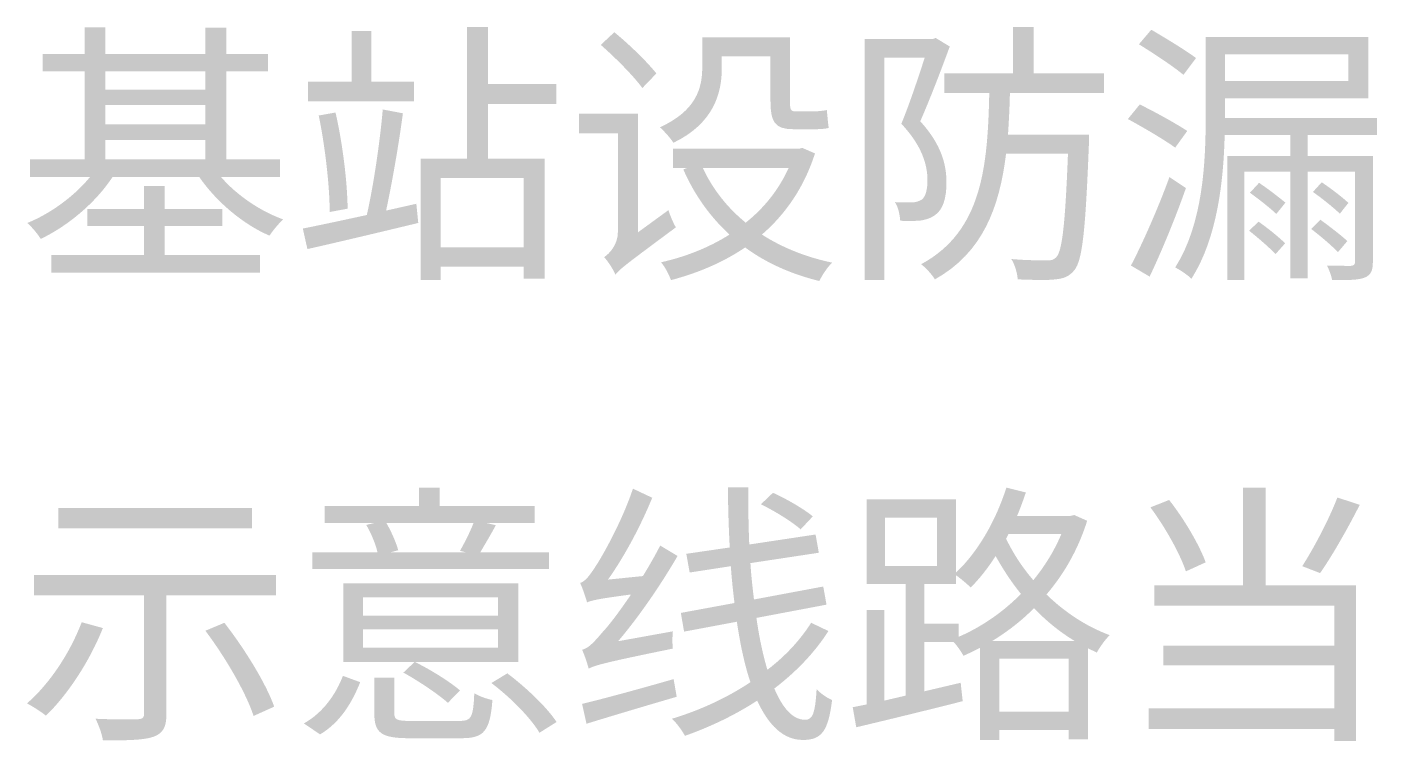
# Model space of a CAD drawing. Header units: millimetres. Extents: x -4600 to 229000, y -4300 to 19460.
# Drawn here: x 218783 to 220190, y 12012 to 12756 of the extents above; entities that cross this region are included whole.
import ezdxf

# ---------------------------------------------------------------- set-up
doc = ezdxf.new("R2010")
doc.units = ezdxf.units.MM
doc.header["$LTSCALE"] = 100
doc.layers.add('R2-LEGEND', color=7, linetype='Continuous', lineweight=18)

# ---------------------------------------------------------------- blocks, each defined once
blk = doc.blocks.new('A06_SHEET')
at = {"layer": 'R2-LEGEND'}
h = blk.add_hatch(color=256, dxfattribs=at)
edge = h.paths.add_edge_path()
edge.add_line((18968.9, 12755.4), (18968.9, 12727.9))
edge.add_line((18968.9, 12727.9), (18864.7, 12727.9))
edge.add_line((18864.7, 12727.9), (18864.7, 12755.7))
edge.add_line((18864.7, 12755.7), (18843.2, 12755.7))
edge.add_line((18843.2, 12755.7), (18843.2, 12727.9))
edge.add_line((18843.2, 12727.9), (18799.3, 12727.9))
edge.add_line((18799.3, 12727.9), (18799.3, 12709.8))
edge.add_line((18799.3, 12709.8), (18843.2, 12709.8))
edge.add_line((18843.2, 12709.8), (18843.2, 12617.9))
edge.add_line((18843.2, 12617.9), (18786.2, 12617.9))
edge.add_line((18786.2, 12617.9), (18786.2, 12599.5))
edge.add_line((18786.2, 12599.5), (18848.6, 12599.5))
edge.add_spline(control_points=[(18848.6, 12599.5), (18832, 12579.2), (18806.8, 12561.1), (18783.3, 12551.7)], knot_values=[0, 0, 0, 0, 1, 1, 1, 1], degree=3, periodic=0)
edge.add_spline(control_points=[(18783.3, 12551.7), (18787.9, 12547.7), (18794.2, 12540.2), (18797.3, 12535.1)], knot_values=[0, 0, 0, 0, 1, 1, 1, 1], degree=3, periodic=0)
edge.add_spline(control_points=[(18797.3, 12535.1), (18825.1, 12548.2), (18854.4, 12572.6), (18872.1, 12599.5)], knot_values=[0, 0, 0, 0, 1, 1, 1, 1], degree=3, periodic=0)
edge.add_line((18872.1, 12599.5), (18962.6, 12599.5))
edge.add_spline(control_points=[(18962.6, 12599.5), (18980.1, 12574), (19008.2, 12550.2), (19035.7, 12538.5)], knot_values=[0, 0, 0, 0, 1, 1, 1, 1], degree=3, periodic=0)
edge.add_spline(control_points=[(19035.7, 12538.5), (19039.1, 12543.6), (19045.4, 12551.4), (19050, 12555.4)], knot_values=[0, 0, 0, 0, 1, 1, 1, 1], degree=3, periodic=0)
edge.add_spline(control_points=[(19050, 12555.4), (19026, 12564), (19001.6, 12580.6), (18985.3, 12599.5)], knot_values=[0, 0, 0, 0, 1, 1, 1, 1], degree=3, periodic=0)
edge.add_line((18985.3, 12599.5), (19046.6, 12599.5))
edge.add_line((19046.6, 12599.5), (19046.6, 12617.9))
edge.add_line((19046.6, 12617.9), (18990.7, 12617.9))
edge.add_line((18990.7, 12617.9), (18990.7, 12709.8))
edge.add_line((18990.7, 12709.8), (19034, 12709.8))
edge.add_line((19034, 12709.8), (19034, 12727.9))
edge.add_line((19034, 12727.9), (18990.7, 12727.9))
edge.add_line((18990.7, 12727.9), (18990.7, 12755.4))
edge.add_line((18990.7, 12755.4), (18968.9, 12755.4))
h.paths.add_polyline_path([(18904.8, 12590.3), (18904.8, 12566.3), (18846, 12566.3), (18846, 12548.5), (18904.8, 12548.5), (18904.8, 12518.2), (18808.5, 12518.2), (18808.5, 12499.8), (19025.7, 12499.8), (19025.7, 12518.2), (18926.5, 12518.2), (18926.5, 12548.5), (18986.7, 12548.5), (18986.7, 12566.3), (18926.5, 12566.3), (18926.5, 12590.3), (18904.8, 12590.3)], flags=0)
h.paths.add_polyline_path([(18864.7, 12638.2), (18968.9, 12638.2), (18968.9, 12617.9), (18864.7, 12617.9), (18864.7, 12638.2)], flags=0)
h.paths.add_polyline_path([(18864.7, 12674.6), (18968.9, 12674.6), (18968.9, 12654.5), (18864.7, 12654.5), (18864.7, 12674.6)], flags=0)
h.paths.add_polyline_path([(18864.7, 12709.8), (18968.9, 12709.8), (18968.9, 12690.6), (18864.7, 12690.6), (18864.7, 12709.8)], flags=0)
for points in [[(19121.4, 12751.9), (19121.4, 12698.9), (19075.8, 12698.9), (19075.8, 12678.6), (19186.4, 12678.6), (19186.4, 12698.9), (19141.7, 12698.9), (19141.7, 12751.9), (19121.4, 12751.9)], [(18815.7, 12254.5), (18815.7, 12233.3), (19017.4, 12233.3), (19017.4, 12254.5), (18815.7, 12254.5)]]:
    blk.add_hatch(color=256, dxfattribs=at).paths.add_polyline_path(points)
h = blk.add_hatch(color=256, dxfattribs=at)
h.paths.add_polyline_path([(19193.3, 12618.7), (19193.3, 12492.4), (19214.2, 12492.4), (19214.2, 12506.1), (19300.7, 12506.1), (19300.7, 12493.5), (19322.5, 12493.5), (19322.5, 12618.7), (19263.5, 12618.7), (19263.5, 12675.7), (19334.5, 12675.7), (19334.5, 12696.4), (19263.5, 12696.4), (19263.5, 12755.9), (19241.4, 12755.9), (19241.4, 12618.7), (19193.3, 12618.7)])
h.paths.add_polyline_path([(19214.2, 12526.2), (19214.2, 12598.4), (19300.7, 12598.4), (19300.7, 12526.2), (19214.2, 12526.2)], flags=0)
h = blk.add_hatch(color=256, dxfattribs=at)
edge = h.paths.add_edge_path()
edge.add_spline(control_points=[(19380.9, 12737.3), (19396.1, 12723.9), (19415.3, 12704.7), (19424.2, 12692.3)], knot_values=[0, 0, 0, 0, 1, 1, 1, 1], degree=3, periodic=0)
edge.add_line((19424.2, 12692.3), (19438.8, 12707.5))
edge.add_spline(control_points=[(19438.8, 12707.5), (19429.6, 12719.3), (19410.4, 12737.9), (19395, 12750.5)], knot_values=[0, 0, 0, 0, 1, 1, 1, 1], degree=3, periodic=0)
edge.add_line((19395, 12750.5), (19380.9, 12737.3))
h = blk.add_hatch(color=256, dxfattribs=at)
edge = h.paths.add_edge_path()
edge.add_line((19486.6, 12745.3), (19486.6, 12713.5))
edge.add_spline(control_points=[(19486.6, 12713.5), (19486.6, 12692.3), (19480.3, 12668.6), (19442.5, 12651.4)], knot_values=[0, 0, 0, 0, 1, 1, 1, 1], degree=3, periodic=0)
edge.add_spline(control_points=[(19442.5, 12651.4), (19446.5, 12647.9), (19454, 12639.6), (19456.6, 12635.3)], knot_values=[0, 0, 0, 0, 1, 1, 1, 1], degree=3, periodic=0)
edge.add_spline(control_points=[(19456.6, 12635.3), (19497.8, 12655.1), (19507, 12686), (19507, 12713)], knot_values=[0, 0, 0, 0, 1, 1, 1, 1], degree=3, periodic=0)
edge.add_line((19507, 12713), (19507, 12725.3))
edge.add_line((19507, 12725.3), (19557.7, 12725.3))
edge.add_line((19557.7, 12725.3), (19557.7, 12679.2))
edge.add_spline(control_points=[(19557.7, 12679.2), (19557.7, 12657.4), (19561.7, 12649.4), (19581.8, 12649.4), (19584.9, 12649.4), (19598.9, 12649.4), (19603.2, 12649.4), (19609, 12649.4), (19615, 12649.7), (19618.4, 12650.8)], knot_values=[0, 0, 0, 0, 1, 1, 1, 2, 2, 2, 3, 3, 3, 3], degree=3, periodic=0)
edge.add_spline(control_points=[(19618.4, 12650.8), (19617.6, 12655.7), (19617, 12664), (19616.4, 12669.4)], knot_values=[0, 0, 0, 0, 1, 1, 1, 1], degree=3, periodic=0)
edge.add_spline(control_points=[(19616.4, 12669.4), (19613, 12668.6), (19607, 12668), (19603, 12668), (19599.2, 12668), (19586.3, 12668), (19583.2, 12668), (19578.6, 12668), (19578, 12670.6), (19578, 12678.9)], knot_values=[0, 0, 0, 0, 1, 1, 1, 2, 2, 2, 3, 3, 3, 3], degree=3, periodic=0)
edge.add_line((19578, 12678.9), (19578, 12745.3))
edge.add_line((19578, 12745.3), (19486.6, 12745.3))
h = blk.add_hatch(color=256, dxfattribs=at)
edge = h.paths.add_edge_path()
edge.add_line((19810.4, 12755.9), (19810.4, 12707.5))
edge.add_line((19810.4, 12707.5), (19739, 12707.5))
edge.add_line((19739, 12707.5), (19739, 12687.2))
edge.add_line((19739, 12687.2), (19785.7, 12687.2))
edge.add_spline(control_points=[(19785.7, 12687.2), (19784, 12610.4), (19778.3, 12543.1), (19714.7, 12508.7)], knot_values=[0, 0, 0, 0, 1, 1, 1, 1], degree=3, periodic=0)
edge.add_spline(control_points=[(19714.7, 12508.7), (19719.6, 12505), (19726.2, 12497.8), (19729, 12492.9)], knot_values=[0, 0, 0, 0, 1, 1, 1, 1], degree=3, periodic=0)
edge.add_spline(control_points=[(19729, 12492.9), (19778.9, 12520.7), (19796.3, 12567.7), (19803.2, 12623.9)], knot_values=[0, 0, 0, 0, 1, 1, 1, 1], degree=3, periodic=0)
edge.add_line((19803.2, 12623.9), (19867.7, 12623.9))
edge.add_spline(control_points=[(19867.7, 12623.9), (19864.8, 12550.2), (19861.7, 12522.7), (19855.6, 12516.1)], knot_values=[0, 0, 0, 0, 1, 1, 1, 1], degree=3, periodic=0)
edge.add_spline(control_points=[(19855.6, 12516.1), (19852.8, 12513.3), (19850.2, 12512.4), (19845, 12512.7)], knot_values=[0, 0, 0, 0, 1, 1, 1, 1], degree=3, periodic=0)
edge.add_spline(control_points=[(19845, 12512.7), (19839.3, 12512.7), (19824.4, 12512.7), (19808.7, 12514.1)], knot_values=[0, 0, 0, 0, 1, 1, 1, 1], degree=3, periodic=0)
edge.add_spline(control_points=[(19808.7, 12514.1), (19812.4, 12508.1), (19815, 12499.2), (19815.3, 12492.9)], knot_values=[0, 0, 0, 0, 1, 1, 1, 1], degree=3, periodic=0)
edge.add_spline(control_points=[(19815.3, 12492.9), (19830.4, 12492.4), (19846.2, 12491.8), (19854.5, 12492.9)], knot_values=[0, 0, 0, 0, 1, 1, 1, 1], degree=3, periodic=0)
edge.add_spline(control_points=[(19854.5, 12492.9), (19863.4, 12493.8), (19868.8, 12495.8), (19874.3, 12502.4), (19882.9, 12512.7), (19886, 12544.8), (19889.5, 12633.6)], knot_values=[0, 0, 0, 0, 1, 1, 1, 2, 2, 2, 2], degree=3, periodic=0)
edge.add_spline(control_points=[(19889.5, 12633.6), (19889.5, 12636.8), (19889.5, 12643.6), (19889.5, 12643.6)], knot_values=[0, 0, 0, 0, 1, 1, 1, 1], degree=3, periodic=0)
edge.add_line((19889.5, 12643.6), (19805.2, 12643.6))
edge.add_spline(control_points=[(19805.2, 12643.6), (19806.1, 12657.7), (19806.9, 12672.3), (19807.2, 12687.2)], knot_values=[0, 0, 0, 0, 1, 1, 1, 1], degree=3, periodic=0)
edge.add_line((19807.2, 12687.2), (19905.2, 12687.2))
edge.add_line((19905.2, 12687.2), (19905.2, 12707.5))
edge.add_line((19905.2, 12707.5), (19831.9, 12707.5))
edge.add_line((19831.9, 12707.5), (19831.9, 12755.9))
edge.add_line((19831.9, 12755.9), (19810.4, 12755.9))
h = blk.add_hatch(color=256, dxfattribs=at)
edge = h.paths.add_edge_path()
edge.add_spline(control_points=[(19941.6, 12737.9), (19957.1, 12728.4), (19977.7, 12714.7), (19988, 12706.1)], knot_values=[0, 0, 0, 0, 1, 1, 1, 1], degree=3, periodic=0)
edge.add_line((19988, 12706.1), (20001.2, 12723.6))
edge.add_spline(control_points=[(20001.2, 12723.6), (19990.3, 12731.6), (19969.7, 12744.2), (19954.5, 12753.1)], knot_values=[0, 0, 0, 0, 1, 1, 1, 1], degree=3, periodic=0)
edge.add_line((19954.5, 12753.1), (19941.6, 12737.9))
h = blk.add_hatch(color=256, dxfattribs=at)
edge = h.paths.add_edge_path()
edge.add_line((20011.2, 12745.6), (20011.2, 12662.5))
edge.add_spline(control_points=[(20011.2, 12662.5), (20011.2, 12615.8), (20008.6, 12551.1), (19979.4, 12505.3)], knot_values=[0, 0, 0, 0, 1, 1, 1, 1], degree=3, periodic=0)
edge.add_spline(control_points=[(19979.4, 12505.3), (19984.3, 12503), (19992.9, 12497.2), (19996.3, 12493.5)], knot_values=[0, 0, 0, 0, 1, 1, 1, 1], degree=3, periodic=0)
edge.add_spline(control_points=[(19996.3, 12493.5), (20023.5, 12535.9), (20029.8, 12596.1), (20031, 12643.3)], knot_values=[0, 0, 0, 0, 1, 1, 1, 1], degree=3, periodic=0)
edge.add_line((20031, 12643.3), (20099.5, 12643.3))
edge.add_line((20099.5, 12643.3), (20099.5, 12621.6))
edge.add_line((20099.5, 12621.6), (20033.6, 12621.6))
edge.add_line((20033.6, 12621.6), (20033.6, 12492.4))
edge.add_line((20033.6, 12492.4), (20051.3, 12492.4))
edge.add_line((20051.3, 12492.4), (20051.3, 12605))
edge.add_line((20051.3, 12605), (20099.5, 12605))
edge.add_line((20099.5, 12605), (20099.5, 12494.1))
edge.add_line((20099.5, 12494.1), (20117.5, 12494.1))
edge.add_line((20117.5, 12494.1), (20117.5, 12605))
edge.add_line((20117.5, 12605), (20166.8, 12605))
edge.add_line((20166.8, 12605), (20166.8, 12511.3))
edge.add_spline(control_points=[(20166.8, 12511.3), (20166.8, 12508.1), (20165.6, 12507.3), (20162.5, 12507)], knot_values=[0, 0, 0, 0, 1, 1, 1, 1], degree=3, periodic=0)
edge.add_spline(control_points=[(20162.5, 12507), (20159.6, 12507), (20149.3, 12507), (20137.6, 12507.3)], knot_values=[0, 0, 0, 0, 1, 1, 1, 1], degree=3, periodic=0)
edge.add_spline(control_points=[(20137.6, 12507.3), (20139.8, 12503), (20142.1, 12496.7), (20143, 12492.1)], knot_values=[0, 0, 0, 0, 1, 1, 1, 1], degree=3, periodic=0)
edge.add_spline(control_points=[(20143, 12492.1), (20159.6, 12492.1), (20170.5, 12492.1), (20177.1, 12494.9)], knot_values=[0, 0, 0, 0, 1, 1, 1, 1], degree=3, periodic=0)
edge.add_spline(control_points=[(20177.1, 12494.9), (20183.4, 12497.5), (20185.4, 12502.1), (20185.4, 12511.3)], knot_values=[0, 0, 0, 0, 1, 1, 1, 1], degree=3, periodic=0)
edge.add_line((20185.4, 12511.3), (20185.4, 12621.6))
edge.add_line((20185.4, 12621.6), (20117.5, 12621.6))
edge.add_line((20117.5, 12621.6), (20117.5, 12643.3))
edge.add_line((20117.5, 12643.3), (20189.7, 12643.3))
edge.add_line((20189.7, 12643.3), (20189.7, 12661.1))
edge.add_line((20189.7, 12661.1), (20031.3, 12661.1))
edge.add_line((20031.3, 12661.1), (20031.3, 12662.5))
edge.add_line((20031.3, 12662.5), (20031.3, 12681.7))
edge.add_line((20031.3, 12681.7), (20180.5, 12681.7))
edge.add_line((20180.5, 12681.7), (20180.5, 12745.6))
edge.add_line((20180.5, 12745.6), (20011.2, 12745.6))
h.paths.add_polyline_path([(20031.3, 12727.6), (20159.9, 12727.6), (20159.9, 12699.5), (20031.3, 12699.5), (20031.3, 12727.6)], flags=0)
edge = h.paths.add_edge_path(flags=0)
edge.add_spline(control_points=[(20121.2, 12545.4), (20130.7, 12538.2), (20142.7, 12527.9), (20149, 12521.3)], knot_values=[0, 0, 0, 0, 1, 1, 1, 1], degree=3, periodic=0)
edge.add_line((20149, 12521.3), (20158.8, 12532.8))
edge.add_spline(control_points=[(20158.8, 12532.8), (20152.5, 12538.8), (20140.1, 12548.2), (20130.7, 12555.1)], knot_values=[0, 0, 0, 0, 1, 1, 1, 1], degree=3, periodic=0)
edge.add_line((20130.7, 12555.1), (20121.2, 12545.4))
edge = h.paths.add_edge_path(flags=0)
edge.add_spline(control_points=[(20056.5, 12543.6), (20065.9, 12536.2), (20078, 12525.6), (20084, 12519.3)], knot_values=[0, 0, 0, 0, 1, 1, 1, 1], degree=3, periodic=0)
edge.add_line((20084, 12519.3), (20094, 12530.5))
edge.add_spline(control_points=[(20094, 12530.5), (20088, 12536.5), (20075.7, 12546.5), (20066.2, 12553.1)], knot_values=[0, 0, 0, 0, 1, 1, 1, 1], degree=3, periodic=0)
edge.add_line((20066.2, 12553.1), (20056.5, 12543.6))
edge = h.paths.add_edge_path(flags=0)
edge.add_spline(control_points=[(20122.9, 12584), (20132.4, 12577.5), (20144.7, 12567.4), (20151, 12561.4)], knot_values=[0, 0, 0, 0, 1, 1, 1, 1], degree=3, periodic=0)
edge.add_line((20151, 12561.4), (20159.9, 12572.6))
edge.add_spline(control_points=[(20159.9, 12572.6), (20153.9, 12578.3), (20141.6, 12587.8), (20132.1, 12594.1)], knot_values=[0, 0, 0, 0, 1, 1, 1, 1], degree=3, periodic=0)
edge.add_line((20132.1, 12594.1), (20122.9, 12584))
edge = h.paths.add_edge_path(flags=0)
edge.add_spline(control_points=[(20057.3, 12583.2), (20066.5, 12576.6), (20078.5, 12567.1), (20084.8, 12561.1)], knot_values=[0, 0, 0, 0, 1, 1, 1, 1], degree=3, periodic=0)
edge.add_line((20084.8, 12561.1), (20094.3, 12572.9))
edge.add_spline(control_points=[(20094.3, 12572.9), (20088, 12578), (20076, 12587.5), (20066.8, 12593.5)], knot_values=[0, 0, 0, 0, 1, 1, 1, 1], degree=3, periodic=0)
edge.add_line((20066.8, 12593.5), (20057.3, 12583.2))
h = blk.add_hatch(color=256, dxfattribs=at)
edge = h.paths.add_edge_path()
edge.add_line((19656, 12743.3), (19656, 12492.1))
edge.add_line((19656, 12492.1), (19676.3, 12492.1))
edge.add_line((19676.3, 12492.1), (19676.3, 12723.9))
edge.add_line((19676.3, 12723.9), (19718.4, 12723.9))
edge.add_spline(control_points=[(19718.4, 12723.9), (19711.8, 12703.5), (19702.9, 12676.6), (19694.1, 12655.1)], knot_values=[0, 0, 0, 0, 1, 1, 1, 1], degree=3, periodic=0)
edge.add_spline(control_points=[(19694.1, 12655.1), (19715.8, 12631.9), (19721.3, 12612.1), (19721.3, 12596.1), (19721.3, 12587.2), (19719.6, 12579.2), (19715.3, 12576)], knot_values=[0, 0, 0, 0, 1, 1, 1, 2, 2, 2, 2], degree=3, periodic=0)
edge.add_spline(control_points=[(19715.3, 12576), (19712.4, 12574.3), (19709.2, 12573.2), (19705.5, 12573.2), (19700.4, 12573.2), (19694.4, 12573.2), (19687.5, 12573.4)], knot_values=[0, 0, 0, 0, 1, 1, 1, 2, 2, 2, 2], degree=3, periodic=0)
edge.add_spline(control_points=[(19687.5, 12573.4), (19690.9, 12568), (19692.6, 12559.7), (19692.9, 12554)], knot_values=[0, 0, 0, 0, 1, 1, 1, 1], degree=3, periodic=0)
edge.add_spline(control_points=[(19692.9, 12554), (19699.8, 12553.7), (19707.5, 12553.7), (19713.8, 12554.2)], knot_values=[0, 0, 0, 0, 1, 1, 1, 1], degree=3, periodic=0)
edge.add_spline(control_points=[(19713.8, 12554.2), (19719.6, 12555.1), (19725, 12556.8), (19729.3, 12560)], knot_values=[0, 0, 0, 0, 1, 1, 1, 1], degree=3, periodic=0)
edge.add_spline(control_points=[(19729.3, 12560), (19737.6, 12565.7), (19741.1, 12578), (19741.1, 12593.8), (19741.1, 12612.1), (19736.2, 12633), (19713.8, 12657.7)], knot_values=[0, 0, 0, 0, 1, 1, 1, 2, 2, 2, 2], degree=3, periodic=0)
edge.add_spline(control_points=[(19713.8, 12657.7), (19724.1, 12681.2), (19735.6, 12711.2), (19744.5, 12735.6)], knot_values=[0, 0, 0, 0, 1, 1, 1, 1], degree=3, periodic=0)
edge.add_line((19744.5, 12735.6), (19729.9, 12744.5))
edge.add_line((19729.9, 12744.5), (19726.4, 12743.3))
edge.add_line((19726.4, 12743.3), (19656, 12743.3))
h = blk.add_hatch(color=256, dxfattribs=at)
edge = h.paths.add_edge_path()
edge.add_spline(control_points=[(19930.1, 12660), (19946.5, 12651.1), (19968.5, 12638.2), (19979.4, 12630.2)], knot_values=[0, 0, 0, 0, 1, 1, 1, 1], degree=3, periodic=0)
edge.add_line((19979.4, 12630.2), (19992, 12647.6))
edge.add_spline(control_points=[(19992, 12647.6), (19980.6, 12655.1), (19958.5, 12667.4), (19942.5, 12675.2)], knot_values=[0, 0, 0, 0, 1, 1, 1, 1], degree=3, periodic=0)
edge.add_line((19942.5, 12675.2), (19930.1, 12660))
h = blk.add_hatch(color=256, dxfattribs=at)
edge = h.paths.add_edge_path()
edge.add_spline(control_points=[(19153.7, 12670), (19150.9, 12636.5), (19143.7, 12588.6), (19137.1, 12560)], knot_values=[0, 0, 0, 0, 1, 1, 1, 1], degree=3, periodic=0)
edge.add_spline(control_points=[(19137.1, 12560), (19111.9, 12554.5), (19088.1, 12549.4), (19070.4, 12545.9)], knot_values=[0, 0, 0, 0, 1, 1, 1, 1], degree=3, periodic=0)
edge.add_line((19070.4, 12545.9), (19075.2, 12524.5))
edge.add_spline(control_points=[(19075.2, 12524.5), (19106.8, 12531.6), (19150, 12541.9), (19190.7, 12551.7)], knot_values=[0, 0, 0, 0, 1, 1, 1, 1], degree=3, periodic=0)
edge.add_line((19190.7, 12551.7), (19188.7, 12571.7))
edge.add_line((19188.7, 12571.7), (19157.2, 12564.6))
edge.add_spline(control_points=[(19157.2, 12564.6), (19163.2, 12592.6), (19170.4, 12633.3), (19174.7, 12666)], knot_values=[0, 0, 0, 0, 1, 1, 1, 1], degree=3, periodic=0)
edge.add_line((19174.7, 12666), (19153.7, 12670))
edge = h.paths.add_edge_path(flags=0)
edge.add_spline(control_points=[(19087, 12663.7), (19093.6, 12631.6), (19098.4, 12590.3), (19098.4, 12563.1)], knot_values=[0, 0, 0, 0, 1, 1, 1, 1], degree=3, periodic=0)
edge.add_line((19098.4, 12563.1), (19117.1, 12566.6))
edge.add_spline(control_points=[(19117.1, 12566.6), (19116.8, 12594.1), (19111.9, 12634.8), (19104.5, 12666.8)], knot_values=[0, 0, 0, 0, 1, 1, 1, 1], degree=3, periodic=0)
edge.add_line((19104.5, 12666.8), (19087, 12663.7))
h = blk.add_hatch(color=256, dxfattribs=at)
edge = h.paths.add_edge_path()
edge.add_line((19358.3, 12665.7), (19358.3, 12645.1))
edge.add_line((19358.3, 12645.1), (19398.7, 12645.1))
edge.add_line((19398.7, 12645.1), (19398.7, 12542.2))
edge.add_spline(control_points=[(19398.7, 12542.2), (19398.7, 12529), (19389.8, 12519.6), (19384.4, 12516.1)], knot_values=[0, 0, 0, 0, 1, 1, 1, 1], degree=3, periodic=0)
edge.add_spline(control_points=[(19384.4, 12516.1), (19388.4, 12511.8), (19394.1, 12503), (19396.1, 12497.8)], knot_values=[0, 0, 0, 0, 1, 1, 1, 1], degree=3, periodic=0)
edge.add_spline(control_points=[(19396.1, 12497.8), (19400.4, 12503.5), (19408.1, 12509.3), (19459.1, 12547.1)], knot_values=[0, 0, 0, 0, 1, 1, 1, 1], degree=3, periodic=0)
edge.add_spline(control_points=[(19459.1, 12547.1), (19456.6, 12551.4), (19453.1, 12559.4), (19451.4, 12565.1)], knot_values=[0, 0, 0, 0, 1, 1, 1, 1], degree=3, periodic=0)
edge.add_line((19451.4, 12565.1), (19419.6, 12541.9))
edge.add_line((19419.6, 12541.9), (19419.6, 12665.7))
edge.add_line((19419.6, 12665.7), (19358.3, 12665.7))
h = blk.add_hatch(color=256, dxfattribs=at)
edge = h.paths.add_edge_path()
edge.add_line((19456, 12629), (19456, 12609))
edge.add_line((19456, 12609), (19470.9, 12609))
edge.add_line((19470.9, 12609), (19466.9, 12607.5))
edge.add_spline(control_points=[(19466.9, 12607.5), (19478.3, 12581.2), (19494.7, 12558.3), (19515, 12539.6)], knot_values=[0, 0, 0, 0, 1, 1, 1, 1], degree=3, periodic=0)
edge.add_spline(control_points=[(19515, 12539.6), (19493.5, 12525.9), (19468.9, 12516.4), (19443.7, 12510.7)], knot_values=[0, 0, 0, 0, 1, 1, 1, 1], degree=3, periodic=0)
edge.add_spline(control_points=[(19443.7, 12510.7), (19447.7, 12506.1), (19452.3, 12497.5), (19454, 12492.1)], knot_values=[0, 0, 0, 0, 1, 1, 1, 1], degree=3, periodic=0)
edge.add_spline(control_points=[(19454, 12492.1), (19481.8, 12499.5), (19508.1, 12510.4), (19531.3, 12526.2)], knot_values=[0, 0, 0, 0, 1, 1, 1, 1], degree=3, periodic=0)
edge.add_spline(control_points=[(19531.3, 12526.2), (19553.1, 12510.1), (19579.2, 12498.4), (19608.7, 12491.2)], knot_values=[0, 0, 0, 0, 1, 1, 1, 1], degree=3, periodic=0)
edge.add_spline(control_points=[(19608.7, 12491.2), (19611.3, 12497.2), (19617.3, 12505.8), (19621.9, 12510.4)], knot_values=[0, 0, 0, 0, 1, 1, 1, 1], degree=3, periodic=0)
edge.add_spline(control_points=[(19621.9, 12510.4), (19594.4, 12516.1), (19569.7, 12526.2), (19548.8, 12539.6)], knot_values=[0, 0, 0, 0, 1, 1, 1, 1], degree=3, periodic=0)
edge.add_spline(control_points=[(19548.8, 12539.6), (19573.2, 12560.8), (19592.6, 12588.3), (19604.1, 12624.2)], knot_values=[0, 0, 0, 0, 1, 1, 1, 1], degree=3, periodic=0)
edge.add_line((19604.1, 12624.2), (19590.9, 12629.9))
edge.add_line((19590.9, 12629.9), (19587.2, 12629))
edge.add_line((19587.2, 12629), (19456, 12629))
edge = h.paths.add_edge_path(flags=0)
edge.add_spline(control_points=[(19576.6, 12609), (19566.3, 12586.1), (19550.8, 12567.1), (19531.9, 12552)], knot_values=[0, 0, 0, 0, 1, 1, 1, 1], degree=3, periodic=0)
edge.add_spline(control_points=[(19531.9, 12552), (19512.7, 12567.7), (19497.5, 12586.9), (19487.2, 12609)], knot_values=[0, 0, 0, 0, 1, 1, 1, 1], degree=3, periodic=0)
edge.add_line((19487.2, 12609), (19576.6, 12609))
h = blk.add_hatch(color=256, dxfattribs=at)
edge = h.paths.add_edge_path()
edge.add_line((19933.3, 12507.3), (19952.8, 12495.8))
edge.add_spline(control_points=[(19952.8, 12495.8), (19965.4, 12522.4), (19980, 12557.7), (19990.6, 12588.1)], knot_values=[0, 0, 0, 0, 1, 1, 1, 1], degree=3, periodic=0)
edge.add_line((19990.6, 12588.1), (19973.4, 12599.5))
edge.add_spline(control_points=[(19973.4, 12599.5), (19961.7, 12567.1), (19945, 12529.6), (19933.3, 12507.3)], knot_values=[0, 0, 0, 0, 1, 1, 1, 1], degree=3, periodic=0)
h = blk.add_hatch(color=256, dxfattribs=at)
edge = h.paths.add_edge_path()
edge.add_line((19311.9, 12256.7), (19213, 12256.7))
edge.add_line((19213, 12256.7), (19213, 12275.7))
edge.add_line((19213, 12275.7), (19191.6, 12275.7))
edge.add_line((19191.6, 12275.7), (19191.6, 12256.7))
edge.add_line((19191.6, 12256.7), (19093.3, 12256.7))
edge.add_line((19093.3, 12256.7), (19093.3, 12239))
edge.add_line((19093.3, 12239), (19145.1, 12239))
edge.add_line((19145.1, 12239), (19136.5, 12237))
edge.add_spline(control_points=[(19136.5, 12237), (19141.7, 12228.4), (19146.3, 12216.9), (19148.3, 12208.3)], knot_values=[0, 0, 0, 0, 1, 1, 1, 1], degree=3, periodic=0)
edge.add_line((19148.3, 12208.3), (19080.4, 12208.3))
edge.add_line((19080.4, 12208.3), (19080.4, 12190.9))
edge.add_line((19080.4, 12190.9), (19326.8, 12190.9))
edge.add_line((19326.8, 12190.9), (19326.8, 12208.3))
edge.add_line((19326.8, 12208.3), (19255.2, 12208.3))
edge.add_spline(control_points=[(19255.2, 12208.3), (19260, 12216.4), (19266, 12226.4), (19271.5, 12236.7)], knot_values=[0, 0, 0, 0, 1, 1, 1, 1], degree=3, periodic=0)
edge.add_line((19271.5, 12236.7), (19261.7, 12239))
edge.add_line((19261.7, 12239), (19311.9, 12239))
edge.add_line((19311.9, 12239), (19311.9, 12256.7))
edge = h.paths.add_edge_path(flags=0)
edge.add_line((19240.8, 12208.3), (19161.2, 12208.3))
edge.add_line((19161.2, 12208.3), (19169.8, 12210.6))
edge.add_spline(control_points=[(19169.8, 12210.6), (19167.8, 12218.4), (19162.9, 12229.5), (19157.5, 12239)], knot_values=[0, 0, 0, 0, 1, 1, 1, 1], degree=3, periodic=0)
edge.add_line((19157.5, 12239), (19248.3, 12239))
edge.add_spline(control_points=[(19248.3, 12239), (19244.8, 12229.8), (19238.8, 12218.1), (19234.2, 12210)], knot_values=[0, 0, 0, 0, 1, 1, 1, 1], degree=3, periodic=0)
edge.add_line((19234.2, 12210), (19240.8, 12208.3))
h = blk.add_hatch(color=256, dxfattribs=at)
edge = h.paths.add_edge_path()
edge.add_spline(control_points=[(19366.6, 12156.2), (19370.6, 12158.2), (19377.5, 12159.9), (19412.4, 12164.5)], knot_values=[0, 0, 0, 0, 1, 1, 1, 1], degree=3, periodic=0)
edge.add_spline(control_points=[(19412.4, 12164.5), (19399.8, 12145.9), (19388.7, 12131.5), (19383.2, 12125.8)], knot_values=[0, 0, 0, 0, 1, 1, 1, 1], degree=3, periodic=0)
edge.add_spline(control_points=[(19383.2, 12125.8), (19374.3, 12115.2), (19367.7, 12108.1), (19361.4, 12106.9)], knot_values=[0, 0, 0, 0, 1, 1, 1, 1], degree=3, periodic=0)
edge.add_spline(control_points=[(19361.4, 12106.9), (19364, 12101.5), (19367.2, 12091.4), (19368.3, 12087.1)], knot_values=[0, 0, 0, 0, 1, 1, 1, 1], degree=3, periodic=0)
edge.add_spline(control_points=[(19368.3, 12087.1), (19374.3, 12090.6), (19384.1, 12093.4), (19456, 12108.1)], knot_values=[0, 0, 0, 0, 1, 1, 1, 1], degree=3, periodic=0)
edge.add_spline(control_points=[(19456, 12108.1), (19455.4, 12112.4), (19455.4, 12120.4), (19456, 12126.1)], knot_values=[0, 0, 0, 0, 1, 1, 1, 1], degree=3, periodic=0)
edge.add_line((19456, 12126.1), (19399, 12115.8))
edge.add_spline(control_points=[(19399, 12115.8), (19420.8, 12141.6), (19442.5, 12173.1), (19460.9, 12204.6)], knot_values=[0, 0, 0, 0, 1, 1, 1, 1], degree=3, periodic=0)
edge.add_line((19460.9, 12204.6), (19442.8, 12215.5))
edge.add_spline(control_points=[(19442.8, 12215.5), (19437.4, 12204.9), (19431.1, 12194), (19424.8, 12183.7)], knot_values=[0, 0, 0, 0, 1, 1, 1, 1], degree=3, periodic=0)
edge.add_line((19424.8, 12183.7), (19388.4, 12180))
edge.add_spline(control_points=[(19388.4, 12180), (19405.6, 12204.3), (19422.2, 12235.3), (19434.5, 12265.3)], knot_values=[0, 0, 0, 0, 1, 1, 1, 1], degree=3, periodic=0)
edge.add_line((19434.5, 12265.3), (19414.4, 12274.8))
edge.add_spline(control_points=[(19414.4, 12274.8), (19403, 12240.4), (19382.1, 12203.7), (19375.8, 12194.3), (19369.5, 12184.5), (19364.6, 12178), (19359.4, 12176.5)], knot_values=[0, 0, 0, 0, 1, 1, 1, 2, 2, 2, 2], degree=3, periodic=0)
edge.add_spline(control_points=[(19359.4, 12176.5), (19362, 12170.8), (19365.5, 12160.5), (19366.6, 12156.2)], knot_values=[0, 0, 0, 0, 1, 1, 1, 1], degree=3, periodic=0)
h = blk.add_hatch(color=256, dxfattribs=at)
edge = h.paths.add_edge_path()
edge.add_spline(control_points=[(19600.1, 12135), (19588.6, 12116.9), (19573.2, 12100.3), (19554.5, 12086)], knot_values=[0, 0, 0, 0, 1, 1, 1, 1], degree=3, periodic=0)
edge.add_spline(control_points=[(19554.5, 12086), (19550, 12101.2), (19545.9, 12119.5), (19543.1, 12140.1)], knot_values=[0, 0, 0, 0, 1, 1, 1, 1], degree=3, periodic=0)
edge.add_line((19543.1, 12140.1), (19616.1, 12153.9))
edge.add_line((19616.1, 12153.9), (19612.7, 12172.8))
edge.add_line((19612.7, 12172.8), (19540.5, 12159.3))
edge.add_spline(control_points=[(19540.5, 12159.3), (19539.1, 12171.4), (19537.6, 12184), (19536.8, 12197.2)], knot_values=[0, 0, 0, 0, 1, 1, 1, 1], degree=3, periodic=0)
edge.add_line((19536.8, 12197.2), (19608.1, 12208))
edge.add_line((19608.1, 12208), (19604.7, 12227))
edge.add_line((19604.7, 12227), (19535.6, 12216.6))
edge.add_spline(control_points=[(19535.6, 12216.6), (19534.8, 12235.8), (19534.5, 12255.6), (19534.5, 12276.2)], knot_values=[0, 0, 0, 0, 1, 1, 1, 1], degree=3, periodic=0)
edge.add_line((19534.5, 12276.2), (19513.3, 12276.2))
edge.add_spline(control_points=[(19513.3, 12276.2), (19513.6, 12254.7), (19514.1, 12233.8), (19515.3, 12213.5)], knot_values=[0, 0, 0, 0, 1, 1, 1, 1], degree=3, periodic=0)
edge.add_line((19515.3, 12213.5), (19470, 12206.9))
edge.add_line((19470, 12206.9), (19473.5, 12187.4))
edge.add_line((19473.5, 12187.4), (19516.4, 12194))
edge.add_spline(control_points=[(19516.4, 12194), (19517.3, 12180.8), (19518.7, 12167.9), (19520.2, 12155.6)], knot_values=[0, 0, 0, 0, 1, 1, 1, 1], degree=3, periodic=0)
edge.add_line((19520.2, 12155.6), (19464.3, 12145.3))
edge.add_line((19464.3, 12145.3), (19467.7, 12125.8))
edge.add_line((19467.7, 12125.8), (19522.7, 12136.1))
edge.add_spline(control_points=[(19522.7, 12136.1), (19526.2, 12112.4), (19530.8, 12090.9), (19536.8, 12073.1)], knot_values=[0, 0, 0, 0, 1, 1, 1, 1], degree=3, periodic=0)
edge.add_spline(control_points=[(19536.8, 12073.1), (19512.4, 12056.8), (19484.4, 12043.9), (19455.1, 12035)], knot_values=[0, 0, 0, 0, 1, 1, 1, 1], degree=3, periodic=0)
edge.add_spline(control_points=[(19455.1, 12035), (19460.3, 12030.1), (19465.7, 12022.4), (19468.6, 12017.2)], knot_values=[0, 0, 0, 0, 1, 1, 1, 1], degree=3, periodic=0)
edge.add_spline(control_points=[(19468.6, 12017.2), (19495.5, 12026.7), (19521, 12039), (19543.9, 12053.9)], knot_values=[0, 0, 0, 0, 1, 1, 1, 1], degree=3, periodic=0)
edge.add_spline(control_points=[(19543.9, 12053.9), (19555.7, 12028.1), (19571.2, 12012.9), (19591.5, 12012.9), (19611.3, 12012.9), (19617.9, 12022.4), (19621.9, 12054.5)], knot_values=[0, 0, 0, 0, 1, 1, 1, 2, 2, 2, 2], degree=3, periodic=0)
edge.add_spline(control_points=[(19621.9, 12054.5), (19617, 12056.5), (19610.1, 12061.1), (19605.8, 12065.9)], knot_values=[0, 0, 0, 0, 1, 1, 1, 1], degree=3, periodic=0)
edge.add_spline(control_points=[(19605.8, 12065.9), (19604.4, 12040.4), (19601.5, 12033.9), (19593.8, 12033.9), (19581.2, 12033.9), (19570.6, 12045.6), (19561.7, 12066.5)], knot_values=[0, 0, 0, 0, 1, 1, 1, 2, 2, 2, 2], degree=3, periodic=0)
edge.add_spline(control_points=[(19561.7, 12066.5), (19584.3, 12083.7), (19603.8, 12104), (19618.1, 12126.4)], knot_values=[0, 0, 0, 0, 1, 1, 1, 1], degree=3, periodic=0)
edge.add_line((19618.1, 12126.4), (19600.1, 12135))
edge = h.paths.add_edge_path(flags=0)
edge.add_spline(control_points=[(19547.7, 12258.5), (19562, 12251.6), (19580, 12240.4), (19589.2, 12232.4)], knot_values=[0, 0, 0, 0, 1, 1, 1, 1], degree=3, periodic=0)
edge.add_line((19589.2, 12232.4), (19601.8, 12245.9))
edge.add_spline(control_points=[(19601.8, 12245.9), (19592.6, 12253.6), (19574.3, 12264.2), (19560.3, 12270.5)], knot_values=[0, 0, 0, 0, 1, 1, 1, 1], degree=3, periodic=0)
edge.add_line((19560.3, 12270.5), (19547.7, 12258.5))
h = blk.add_hatch(color=256, dxfattribs=at)
edge = h.paths.add_edge_path()
edge.add_line((19643.4, 12047), (19647.1, 12026.1))
edge.add_spline(control_points=[(19647.1, 12026.1), (19677.4, 12033.3), (19718.7, 12043.3), (19758, 12053.3)], knot_values=[0, 0, 0, 0, 1, 1, 1, 1], degree=3, periodic=0)
edge.add_line((19758, 12053.3), (19755.9, 12072.5))
edge.add_line((19755.9, 12072.5), (19718.1, 12063.6))
edge.add_line((19718.1, 12063.6), (19718.1, 12114.9))
edge.add_line((19718.1, 12114.9), (19748.5, 12114.9))
edge.add_spline(control_points=[(19748.5, 12114.9), (19752.5, 12110.9), (19756.5, 12104.9), (19758.8, 12100.6)], knot_values=[0, 0, 0, 0, 1, 1, 1, 1], degree=3, periodic=0)
edge.add_spline(control_points=[(19758.8, 12100.6), (19764.5, 12103.2), (19770.3, 12105.8), (19776, 12108.9)], knot_values=[0, 0, 0, 0, 1, 1, 1, 1], degree=3, periodic=0)
edge.add_line((19776, 12108.9), (19776, 12012.7))
edge.add_line((19776, 12012.7), (19796.1, 12012.7))
edge.add_line((19796.1, 12012.7), (19796.1, 12023.3))
edge.add_line((19796.1, 12023.3), (19868.3, 12023.3))
edge.add_line((19868.3, 12023.3), (19868.3, 12013.5))
edge.add_line((19868.3, 12013.5), (19888.6, 12013.5))
edge.add_line((19888.6, 12013.5), (19888.6, 12108.3))
edge.add_line((19888.6, 12108.3), (19897.8, 12104))
edge.add_spline(control_points=[(19897.8, 12104), (19900.9, 12109.8), (19906.9, 12118.1), (19911.2, 12122.1)], knot_values=[0, 0, 0, 0, 1, 1, 1, 1], degree=3, periodic=0)
edge.add_spline(control_points=[(19911.2, 12122.1), (19885.2, 12131.8), (19863.4, 12147), (19845.3, 12164.5)], knot_values=[0, 0, 0, 0, 1, 1, 1, 1], degree=3, periodic=0)
edge.add_spline(control_points=[(19845.3, 12164.5), (19863.7, 12186), (19878.3, 12211.5), (19887.7, 12241.3)], knot_values=[0, 0, 0, 0, 1, 1, 1, 1], degree=3, periodic=0)
edge.add_line((19887.7, 12241.3), (19874.3, 12247.3))
edge.add_line((19874.3, 12247.3), (19870.3, 12246.4))
edge.add_line((19870.3, 12246.4), (19814.7, 12246.4))
edge.add_spline(control_points=[(19814.7, 12246.4), (19818.1, 12254.5), (19821, 12262.5), (19823.8, 12270.8)], knot_values=[0, 0, 0, 0, 1, 1, 1, 1], degree=3, periodic=0)
edge.add_line((19823.8, 12270.8), (19803.5, 12275.9))
edge.add_spline(control_points=[(19803.5, 12275.9), (19792.6, 12241.3), (19773.7, 12208.6), (19751.1, 12187.4)], knot_values=[0, 0, 0, 0, 1, 1, 1, 1], degree=3, periodic=0)
edge.add_line((19751.1, 12187.4), (19751.1, 12263.6))
edge.add_line((19751.1, 12263.6), (19658, 12263.6))
edge.add_line((19658, 12263.6), (19658, 12175.4))
edge.add_line((19658, 12175.4), (19698.6, 12175.4))
edge.add_line((19698.6, 12175.4), (19698.6, 12059.1))
edge.add_line((19698.6, 12059.1), (19676.3, 12053.9))
edge.add_line((19676.3, 12053.9), (19676.3, 12148.5))
edge.add_line((19676.3, 12148.5), (19658, 12148.5))
edge.add_line((19658, 12148.5), (19658, 12049.9))
edge.add_line((19658, 12049.9), (19643.4, 12047))
edge = h.paths.add_edge_path(flags=0)
edge.add_spline(control_points=[(19818.7, 12165.1), (19799.5, 12145.6), (19776.9, 12130.4), (19753.9, 12120.4)], knot_values=[0, 0, 0, 0, 1, 1, 1, 1], degree=3, periodic=0)
edge.add_line((19753.9, 12120.4), (19753.9, 12134.1))
edge.add_line((19753.9, 12134.1), (19718.1, 12134.1))
edge.add_line((19718.1, 12134.1), (19718.1, 12175.4))
edge.add_line((19718.1, 12175.4), (19751.1, 12175.4))
edge.add_line((19751.1, 12175.4), (19751.1, 12184.5))
edge.add_spline(control_points=[(19751.1, 12184.5), (19755.9, 12181.1), (19763.1, 12175.1), (19766.3, 12171.7)], knot_values=[0, 0, 0, 0, 1, 1, 1, 1], degree=3, periodic=0)
edge.add_spline(control_points=[(19766.3, 12171.7), (19775.4, 12180.8), (19784.3, 12192), (19792.3, 12204.6)], knot_values=[0, 0, 0, 0, 1, 1, 1, 1], degree=3, periodic=0)
edge.add_spline(control_points=[(19792.3, 12204.6), (19799.5, 12191.7), (19808.1, 12178.2), (19818.7, 12165.1)], knot_values=[0, 0, 0, 0, 1, 1, 1, 1], degree=3, periodic=0)
h.paths.add_polyline_path([(19796.1, 12042.2), (19796.1, 12097.5), (19868.3, 12097.5), (19868.3, 12042.2), (19796.1, 12042.2)], flags=0)
edge = h.paths.add_edge_path(flags=0)
edge.add_spline(control_points=[(19788.9, 12116.1), (19804.1, 12125.5), (19819, 12136.7), (19832.2, 12150.2)], knot_values=[0, 0, 0, 0, 1, 1, 1, 1], degree=3, periodic=0)
edge.add_spline(control_points=[(19832.2, 12150.2), (19844.5, 12137.6), (19858.5, 12125.8), (19874.6, 12116.1)], knot_values=[0, 0, 0, 0, 1, 1, 1, 1], degree=3, periodic=0)
edge.add_line((19874.6, 12116.1), (19788.9, 12116.1))
edge = h.paths.add_edge_path(flags=0)
edge.add_spline(control_points=[(19860.8, 12227.5), (19853.4, 12209.8), (19843.3, 12193.7), (19831.6, 12179.4)], knot_values=[0, 0, 0, 0, 1, 1, 1, 1], degree=3, periodic=0)
edge.add_spline(control_points=[(19831.6, 12179.4), (19819.5, 12193.4), (19810.1, 12208.3), (19803.2, 12222.7)], knot_values=[0, 0, 0, 0, 1, 1, 1, 1], degree=3, periodic=0)
edge.add_line((19803.2, 12222.7), (19805.8, 12227.5))
edge.add_line((19805.8, 12227.5), (19860.8, 12227.5))
h.paths.add_polyline_path([(19677.2, 12244.7), (19731.3, 12244.7), (19731.3, 12194.3), (19677.2, 12194.3), (19677.2, 12244.7)], flags=0)
h = blk.add_hatch(color=256, dxfattribs=at)
h.paths.add_polyline_path([(19951.9, 12045.9), (19951.9, 12024.4), (20145.3, 12024.4), (20145.3, 12011.8), (20167.9, 12011.8), (20167.9, 12174.2), (20073.7, 12174.2), (20073.7, 12275.7), (20050.2, 12275.7), (20050.2, 12174.2), (19957.6, 12174.2), (19957.6, 12152.7), (20145.3, 12152.7), (20145.3, 12111.2), (19967.1, 12111.2), (19967.1, 12090.6), (20145.3, 12090.6), (20145.3, 12045.9), (19951.9, 12045.9)])
edge = h.paths.add_edge_path(flags=0)
edge.add_spline(control_points=[(20148.4, 12265.6), (20140.1, 12243.6), (20124.1, 12213.2), (20111.8, 12194)], knot_values=[0, 0, 0, 0, 1, 1, 1, 1], degree=3, periodic=0)
edge.add_line((20111.8, 12194), (20130.4, 12186.8))
edge.add_spline(control_points=[(20130.4, 12186.8), (20143.3, 12205.2), (20159.3, 12233.5), (20171.7, 12257.9)], knot_values=[0, 0, 0, 0, 1, 1, 1, 1], degree=3, periodic=0)
edge.add_line((20171.7, 12257.9), (20148.4, 12265.6))
edge = h.paths.add_edge_path(flags=0)
edge.add_spline(control_points=[(19953.6, 12255.3), (19968.8, 12235), (19984.3, 12207.2), (19990.6, 12188.6)], knot_values=[0, 0, 0, 0, 1, 1, 1, 1], degree=3, periodic=0)
edge.add_line((19990.6, 12188.6), (20011.2, 12198))
edge.add_spline(control_points=[(20011.2, 12198), (20004.6, 12216.1), (19988.9, 12243), (19973.1, 12263)], knot_values=[0, 0, 0, 0, 1, 1, 1, 1], degree=3, periodic=0)
edge.add_line((19973.1, 12263), (19953.6, 12255.3))
h = blk.add_hatch(color=256, dxfattribs=at)
edge = h.paths.add_edge_path()
edge.add_line((18790.2, 12184.8), (18790.2, 12163.6))
edge.add_line((18790.2, 12163.6), (18905.1, 12163.6))
edge.add_line((18905.1, 12163.6), (18905.1, 12040.4))
edge.add_spline(control_points=[(18905.1, 12040.4), (18905.1, 12035.9), (18903.3, 12034.7), (18898.2, 12034.4), (18892.7, 12034.1), (18873.8, 12034.1), (18854.4, 12035)], knot_values=[0, 0, 0, 0, 1, 1, 1, 2, 2, 2, 2], degree=3, periodic=0)
edge.add_spline(control_points=[(18854.4, 12035), (18857.8, 12028.4), (18861.2, 12019), (18862.1, 12012.4)], knot_values=[0, 0, 0, 0, 1, 1, 1, 1], degree=3, periodic=0)
edge.add_spline(control_points=[(18862.1, 12012.4), (18887.6, 12012.4), (18904.5, 12012.7), (18914.5, 12016.1)], knot_values=[0, 0, 0, 0, 1, 1, 1, 1], degree=3, periodic=0)
edge.add_spline(control_points=[(18914.5, 12016.1), (18924.8, 12019.8), (18928.3, 12026.1), (18928.3, 12040.2)], knot_values=[0, 0, 0, 0, 1, 1, 1, 1], degree=3, periodic=0)
edge.add_line((18928.3, 12040.2), (18928.3, 12163.6))
edge.add_line((18928.3, 12163.6), (19042.6, 12163.6))
edge.add_line((19042.6, 12163.6), (19042.6, 12184.8))
edge.add_line((19042.6, 12184.8), (18790.2, 12184.8))
edge = h.paths.add_edge_path(flags=0)
edge.add_spline(control_points=[(18840, 12135.6), (18827.7, 12103.2), (18806.5, 12071.4), (18783, 12051)], knot_values=[0, 0, 0, 0, 1, 1, 1, 1], degree=3, periodic=0)
edge.add_spline(control_points=[(18783, 12051), (18788.5, 12048.2), (18798.2, 12041.9), (18802.8, 12038.2)], knot_values=[0, 0, 0, 0, 1, 1, 1, 1], degree=3, periodic=0)
edge.add_spline(control_points=[(18802.8, 12038.2), (18825.4, 12060.2), (18848, 12094.3), (18862.1, 12129.5)], knot_values=[0, 0, 0, 0, 1, 1, 1, 1], degree=3, periodic=0)
edge.add_line((18862.1, 12129.5), (18840, 12135.6))
edge = h.paths.add_edge_path(flags=0)
edge.add_spline(control_points=[(18968.9, 12126.7), (18989.6, 12099.2), (19011.4, 12061.9), (19019.1, 12037.9)], knot_values=[0, 0, 0, 0, 1, 1, 1, 1], degree=3, periodic=0)
edge.add_line((19019.1, 12037.9), (19040.6, 12047.6))
edge.add_spline(control_points=[(19040.6, 12047.6), (19032, 12072), (19009.6, 12108.1), (18988.7, 12135)], knot_values=[0, 0, 0, 0, 1, 1, 1, 1], degree=3, periodic=0)
edge.add_line((18988.7, 12135), (18968.9, 12126.7))
h = blk.add_hatch(color=256, dxfattribs=at)
edge = h.paths.add_edge_path()
edge.add_line((19295, 12176.2), (19112.8, 12176.2))
edge.add_line((19112.8, 12176.2), (19112.8, 12094))
edge.add_line((19112.8, 12094), (19186.7, 12094))
edge.add_line((19186.7, 12094), (19175.2, 12083.1))
edge.add_spline(control_points=[(19175.2, 12083.1), (19191.6, 12074), (19211.6, 12060.5), (19221.6, 12051.6)], knot_values=[0, 0, 0, 0, 1, 1, 1, 1], degree=3, periodic=0)
edge.add_line((19221.6, 12051.6), (19234.2, 12064.5))
edge.add_spline(control_points=[(19234.2, 12064.5), (19223.9, 12073.4), (19203.9, 12086), (19187.5, 12094)], knot_values=[0, 0, 0, 0, 1, 1, 1, 1], degree=3, periodic=0)
edge.add_line((19187.5, 12094), (19295, 12094))
edge.add_line((19295, 12094), (19295, 12176.2))
h.paths.add_polyline_path([(19133.1, 12142.4), (19133.1, 12161.6), (19273.8, 12161.6), (19273.8, 12142.4), (19133.1, 12142.4)], flags=0)
h.paths.add_polyline_path([(19133.1, 12108.9), (19133.1, 12128.1), (19273.8, 12128.1), (19273.8, 12108.9), (19133.1, 12108.9)], flags=0)
h = blk.add_hatch(color=256, dxfattribs=at)
edge = h.paths.add_edge_path()
edge.add_line((19130.2, 12073.1), (19112.2, 12079.7))
edge.add_spline(control_points=[(19112.2, 12079.7), (19105, 12060.8), (19091.6, 12041.3), (19071.5, 12030.1)], knot_values=[0, 0, 0, 0, 1, 1, 1, 1], degree=3, periodic=0)
edge.add_line((19071.5, 12030.1), (19088.4, 12018.7))
edge.add_spline(control_points=[(19088.4, 12018.7), (19109.6, 12031.3), (19121.9, 12052.2), (19130.2, 12073.1)], knot_values=[0, 0, 0, 0, 1, 1, 1, 1], degree=3, periodic=0)
h = blk.add_hatch(color=256, dxfattribs=at)
edge = h.paths.add_edge_path()
edge.add_line((19165.8, 12040.7), (19165.8, 12077.7))
edge.add_line((19165.8, 12077.7), (19144.9, 12077.7))
edge.add_line((19144.9, 12077.7), (19144.9, 12040.7))
edge.add_spline(control_points=[(19144.9, 12040.7), (19144.9, 12020.1), (19152.3, 12014.7), (19181.5, 12014.7), (19187.5, 12014.7), (19229.4, 12014.7), (19235.7, 12014.7), (19259.2, 12014.7), (19265.5, 12022.1), (19268, 12054.5)], knot_values=[0, 0, 0, 0, 1, 1, 1, 2, 2, 2, 3, 3, 3, 3], degree=3, periodic=0)
edge.add_spline(control_points=[(19268, 12054.5), (19262.3, 12055.6), (19254, 12058.5), (19249.1, 12061.6)], knot_values=[0, 0, 0, 0, 1, 1, 1, 1], degree=3, periodic=0)
edge.add_spline(control_points=[(19249.1, 12061.6), (19248, 12036.1), (19246, 12032.7), (19234, 12032.7), (19224.5, 12032.7), (19189.8, 12032.7), (19183.2, 12032.7), (19168.3, 12032.7), (19165.8, 12033.9), (19165.8, 12040.7)], knot_values=[0, 0, 0, 0, 1, 1, 1, 2, 2, 2, 3, 3, 3, 3], degree=3, periodic=0)
h = blk.add_hatch(color=256, dxfattribs=at)
edge = h.paths.add_edge_path()
edge.add_line((19283.5, 12082.3), (19266.9, 12072.2))
edge.add_spline(control_points=[(19266.9, 12072.2), (19286.4, 12057.6), (19307.9, 12035.9), (19317, 12020.4)], knot_values=[0, 0, 0, 0, 1, 1, 1, 1], degree=3, periodic=0)
edge.add_line((19317, 12020.4), (19334.8, 12031.6))
edge.add_spline(control_points=[(19334.8, 12031.6), (19324.8, 12047), (19302.7, 12067.9), (19283.5, 12082.3)], knot_values=[0, 0, 0, 0, 1, 1, 1, 1], degree=3, periodic=0)
h = blk.add_hatch(color=256, dxfattribs=at)
edge = h.paths.add_edge_path()
edge.add_line((19361.4, 12050.5), (19366, 12029.8))
edge.add_spline(control_points=[(19366, 12029.8), (19392.4, 12037.9), (19426.8, 12048.2), (19460, 12057.9)], knot_values=[0, 0, 0, 0, 1, 1, 1, 1], degree=3, periodic=0)
edge.add_line((19460, 12057.9), (19456.8, 12076.3))
edge.add_spline(control_points=[(19456.8, 12076.3), (19421.6, 12066.2), (19385.2, 12056.2), (19361.4, 12050.5)], knot_values=[0, 0, 0, 0, 1, 1, 1, 1], degree=3, periodic=0)

msp = doc.modelspace()

# ---------------------------------------------------------------- block references
msp.add_blockref('A06_SHEET', (200000, 0))

doc.saveas('drawing.dxf')
